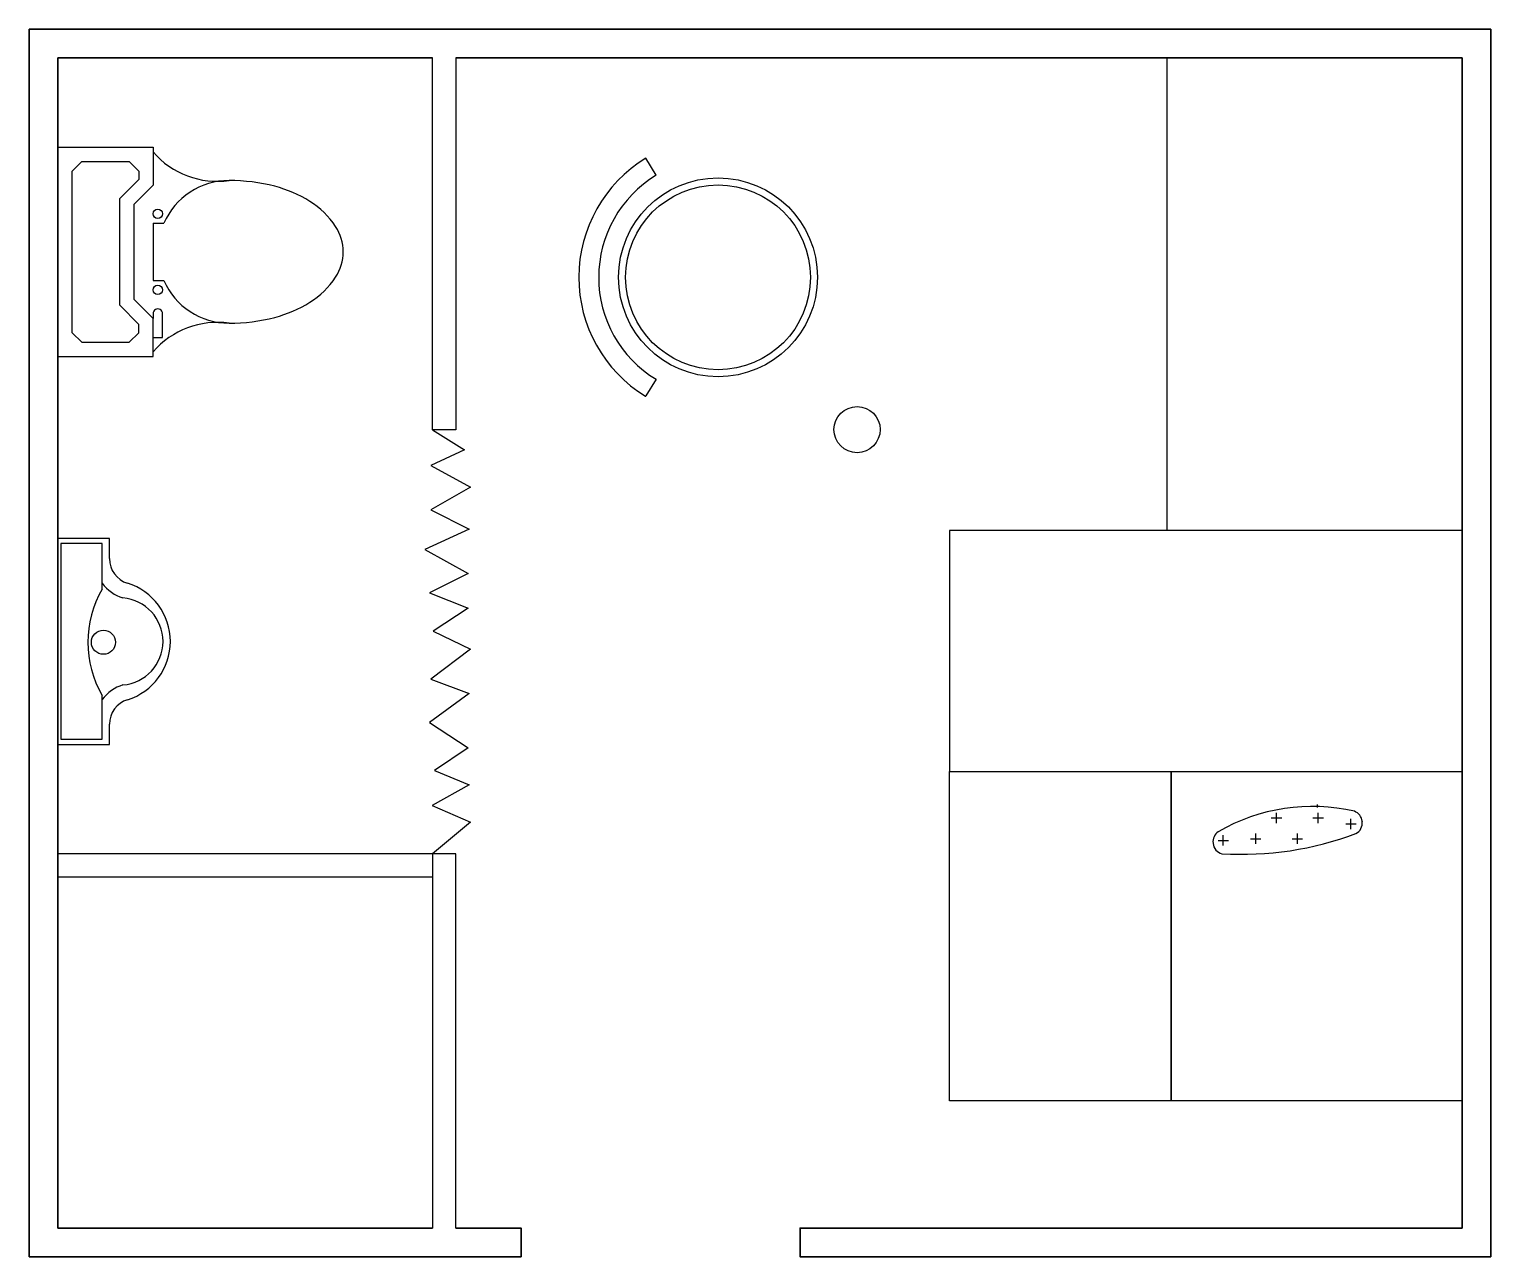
# Model space of a CAD drawing. Header units: centimetres. Extents: x -6 to 31292, y -6 to 10232.
# Drawn here: x -6.1 to 306.1, y -6.1 to 256.1 of the extents above.
import ezdxf

# ---------------------------------------------------------------- set-up
doc = ezdxf.new("R2010")
doc.units = ezdxf.units.CM
doc.layers.add('LAYER2', color=2, linetype='Continuous')

# ---------------------------------------------------------------- blocks, each defined once
blk = doc.blocks.new('A$C7C0B4D9E')
at = {"color": 4, "linetype": 'ByBlock'}
for p, q in [((0, 762), (0, 508)), ((0, 762), (558.8, 762)), ((558.8, 762), (558.8, 508)), ((152.4, 558.8), (101.6, 508)), ((152.4, 558.8), (406.4, 558.8)), ((406.4, 558.8), (457.2, 508)), ((0, 508), (101.6, 508)), ((50.8, 508), (50.8, 482.6)), ((114.3, 508), (101.6, 508)), ((355.6, 508), (203.2, 508)), ((203.2, 508), (203.2, 479.4)), ((355.6, 508), (355.6, 479.4)), ((558.8, 508), (457.2, 508)), ((50.8, 482.6), (114.3, 482.6))]:
    blk.add_line(p, q, dxfattribs=at)
at = {"color": 8, "linetype": 'ByBlock'}
for p, q in [((38.1, 698.5), (63.5, 723.9)), ((63.5, 723.9), (495.3, 723.9)), ((495.3, 723.9), (520.7, 698.5)), ((38.1, 698.5), (38.1, 571.5)), ((520.7, 698.5), (520.7, 571.5)), ((136.6, 596.9), (85.8, 546.1)), ((136.6, 596.9), (422.2, 596.9)), ((422.2, 596.9), (473, 546.1)), ((63.5, 546.1), (38.1, 571.5)), ((520.7, 571.5), (495.3, 546.1)), ((63.5, 546.1), (85.8, 546.1)), ((495.3, 546.1), (473, 546.1))]:
    blk.add_line(p, q, dxfattribs=at)
at = {"color": 4, "linetype": 'ByBlock'}
blk.add_lwpolyline([(88.9, 304.8, 0.063415), (104.4, 183, 0.076468), (144.7, 89.3, 0.107136), (211.8, 20.4, 0.147373), (279.4, 0, 0.147373), (347, 20.4, 0.107136), (414.1, 89.3, 0.076468), (454.4, 183, 0.063415), (469.9, 304.8, 0.063415)], format="xyb", dxfattribs=at)
for centre in [(177.8, 495.3), (381, 495.3)]:
    blk.add_circle(centre, 12.7, dxfattribs=at)
for centre, radius, start, end in [((-137.5, 335.8), 228.5, 352.2011, 48.911), ((114.3, 495.3), 12.7, 270, 90), ((696.3, 335.8), 228.5, 131.089, 187.7989), ((279.4, 304.8), 190.5, 113.5782, 180), ((279.4, 304.8), 190.5, 0, 66.4218)]:
    blk.add_arc(centre, radius, start, end, dxfattribs=at)

msp = doc.modelspace()

# ---------------------------------------------------------------- linework, layer by layer
at = {"color": 85, "lineweight": 25, "true_color": 0x58ba48}
for p, q in [((80, 170.58), (86.86, 166.29)), ((86.86, 166.29), (79.67, 162.95)), ((79.67, 162.95), (88.15, 158.33)), ((88.15, 158.33), (79.67, 153.46)), ((79.67, 153.46), (87.89, 149.35)), ((87.89, 149.35), (78.39, 144.98)), ((78.39, 144.98), (87.63, 139.85)), ((87.63, 139.85), (79.41, 135.74)), ((79.41, 135.74), (87.63, 132.41)), ((87.63, 132.41), (80.18, 127.53)), ((80.18, 127.53), (88.15, 123.68)), ((88.15, 123.68), (79.67, 117.26)), ((79.67, 117.26), (87.89, 114.18)), ((87.89, 114.18), (79.41, 108.02)), ((79.41, 108.02), (87.63, 102.63)), ((87.63, 102.63), (80.44, 97.75)), ((80.44, 97.75), (87.89, 94.67)), ((87.89, 94.67), (79.93, 90.31)), ((79.93, 90.31), (88.15, 86.71)), ((88.15, 86.71), (80, 79.97)), ((80, 79.97), (0, 79.97)), ((80, 74.97), (0, 74.97))]:
    msp.add_line(p, q, dxfattribs=at)
at = {"color": 8}
for p, q in [((259.25, 87.61), (261.48, 87.61)), ((260.37, 86.5), (260.37, 88.73)), ((268.14, 87.61), (270.37, 87.61)), ((269.26, 86.5), (269.26, 88.73)), ((276.26, 85.22), (276.26, 87.44)), ((275.15, 86.33), (277.37, 86.33)), ((247.88, 82.81), (250.1, 82.81)), ((248.99, 81.7), (248.99, 83.92)), ((254.81, 83.17), (257.03, 83.17)), ((255.92, 82.06), (255.92, 84.28)), ((263.7, 83.17), (265.92, 83.17)), ((264.81, 82.06), (264.81, 84.28))]:
    msp.add_line(p, q, dxfattribs=at)
at = {"color": 0}
for p, q in [((269.09, 89.87), (269.09, 90.51)), ((278.67, 86.91), (278.67, 86.86)), ((246.79, 82.22), (246.79, 82.17))]:
    msp.add_line(p, q, dxfattribs=at)
at = {"linetype": 'Continuous', "lineweight": 30}
for points in [[(85, 250), (300, 250), (300, 0), (158.57, 0), (158.57, -6.14), (306.14, -6.14), (306.14, 256.14), (-6.14, 256.14), (-6.14, -6.14), (98.97, -6.14), (98.97, 0), (85, 0)], [(80, 250), (0, 250), (0, 0), (80, 0)]]:
    msp.add_lwpolyline(points, dxfattribs=at)
at = {"lineweight": 25}
for points in [[(85, 250), (85, 170.58), (80, 170.58), (80, 250)], [(85, 0), (85, 79.97), (80, 79.97), (80, 0)]]:
    msp.add_lwpolyline(points, dxfattribs=at)
at = {"color": 244, "lineweight": 25, "true_color": 0x991b1e}
for points in [[(237.02, 250), (300, 250), (300, 149.02), (237.02, 149.02)], [(300, 149.02), (190.48, 149.02), (190.48, 97.56), (300, 97.56)], [(190.48, 97.56), (237.85, 97.56), (237.85, 27.17), (190.48, 27.17)], [(237.85, 97.56), (300, 97.56), (300, 27.17), (237.85, 27.17)]]:
    msp.add_lwpolyline(points, close=True, dxfattribs=at)
at = {"lineweight": 25}
msp.add_circle((170.74, 170.59), 4.93, dxfattribs=at)
at = {"color": 0}
for centre, radius, start, end in [((267.96, 50.04), 40.03, 76.9558, 120.0661), ((276.09, 86.6), 2.6, 6.8853, 69.5983), ((249.37, 82.53), 2.6, 124.1723, 186.8853), ((276.09, 86.55), 2.6, 298.5356, 6.8853), ((249.37, 82.48), 2.6, 186.8853, 255.235), ((252.85, 149.89), 70.04, 266.6119, 290.4623)]:
    msp.add_arc(centre, radius, start, end, dxfattribs=at)
at = {"layer": 'LAYER2'}
for p, q in [((127.82, 224.94), (125.62, 228.58)), ((127.8, 181.34), (125.63, 177.78)), ((0, 147.33), (0, 103.33)), ((11, 147.33), (0, 147.33)), ((11, 143.02), (11, 147.33)), ((0.65, 146.23), (0.65, 104.43)), ((9.45, 146.23), (0.65, 146.23)), ((9.45, 136.53), (9.45, 146.23)), ((9.45, 136.53), (9.45, 136.53)), ((9.45, 113.79), (9.45, 113.79)), ((9.45, 104.43), (9.45, 113.79)), ((11, 103.33), (11, 107.64)), ((0, 103.33), (11, 103.33)), ((0.65, 104.43), (9.45, 104.43))]:
    msp.add_line(p, q, dxfattribs=at)
for centre, radius in [((141.03, 203.13), 21.25), ((141.03, 203.13), 19.75), ((9.72, 125.16), 2.58)]:
    msp.add_circle(centre, radius, dxfattribs=at)
for centre, radius, start, end in [((141.03, 203.13), 29.75, 121.2118, 238.565), ((141.03, 203.13), 25.5, 121.2118, 238.7291), ((125.56, 177.82), 0.085, 238.565, 328.7291), ((125.56, 177.82), 0.085, 238.565, 328.7291), ((16.5, 143.02), 5.5, 180, 252.7307), ((16.5, 143.02), 8.8, 216.7104, 252.7307), ((11, 125.33), 13.03, 287.2693, 72.7307), ((29.08, 125.16), 22.69, 149.916, 210.084), ((13.13, 125.33), 9.32, 274.641, 85.359), ((16.5, 107.64), 8.8, 107.2693, 143.2896), ((16.5, 107.64), 5.5, 107.2693, 180)]:
    msp.add_arc(centre, radius, start, end, dxfattribs=at)

# ---------------------------------------------------------------- block references
at = {"xscale": 0.08000000000000002, "yscale": 0.08000000000000002, "zscale": 0.08000000000000002, "rotation": 89.99999999999999}
msp.add_blockref('A$C7C0B4D9E', (60.96, 186.22), dxfattribs=at)

doc.saveas('drawing.dxf')
